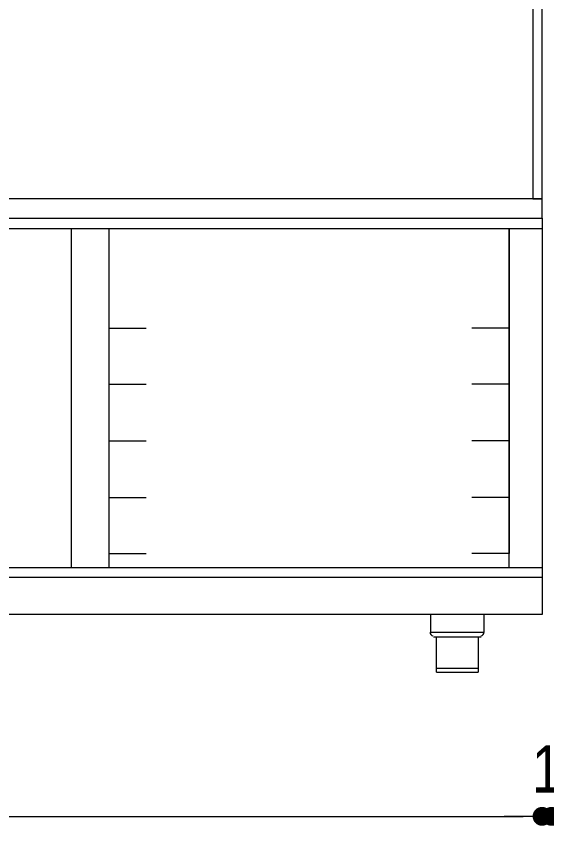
# Model space of a CAD drawing. Header units: millimetres. Extents: x 106699 to 122058, y 158555 to 162844.
# Drawn here: x 109925.6 to 109981.7, y 160340.5 to 160426.1 of the extents above; entities that cross this region are included whole.
import ezdxf

# ---------------------------------------------------------------- set-up
doc = ezdxf.new("R2010")
doc.units = ezdxf.units.MM
doc.layers.add('no3_paslanmaz kesit on', color=153, linetype='Continuous', lineweight=20)
doc.layers.add('S2000-002 Çizgi', color=7, linetype='Continuous')
doc.styles.add('BE', font='ARIALN.TTF')
doc.dimstyles.new('Copy of BE-50', dxfattribs={"dimscale": 100, "dimtxt": 0.05, "dimasz": 0.02, "dimexe": 0.025, "dimexo": 0, "dimgap": 0.025, "dimtad": 1, "dimdec": 1, "dimrnd": 0.5, "dimdsep": 46, "dimtxsty": 'BE', "dimblk": 'DOT', "dimcen": 0.5, "dimdle": 0.025, "dimse1": 1, "dimse2": 1, "dimclrd": 256, "dimclre": 256, "dimclrt": 256, "dimadec": 0, "dimazin": 2, "dimtm": 1e-09, "dimtfac": 1, "dimtdec": 1, "dimtix": 1, "dimtmove": 2, "dimatfit": 0, "dimldrblk": 'DOT', "dimfxl": 0.5, "dimfxlon": 1, "dimtolj": 1, "dimlwd": 9, "dimlwe": 0, "dimarcsym": 0})

# ---------------------------------------------------------------- blocks, each defined once
blk = doc.blocks.new('_Dot')
at = {"color": 0, "linetype": 'ByBlock', "lineweight": -2}
blk.add_line((-0.5, 0), (-1, 0), dxfattribs=at)
at = {"color": 0, "linetype": 'ByBlock', "const_width": 0.5}
blk.add_lwpolyline([(-0.25, 0, 1), (0.25, 0, 1)], format="xyb", close=True, dxfattribs=at)
blk = doc.blocks.new('*D114')
at = {"layer": 'Defpoints', "color": 0, "transparency": 16777216}
for p in [(116979.593, 160829.226), (117129.517, 160829.226), (117129.517, 160807.883)]:
    blk.add_point(p, dxfattribs=at)
at = {"layer": 'S2000-002 Çizgi', "color": 134, "lineweight": 9, "true_color": 0x00a5a5, "transparency": 16777216}
blk.add_line((116981.593, 160807.883), (117127.517, 160807.883), dxfattribs=at)
at = {"layer": 'S2000-002 Çizgi', "color": 134, "lineweight": 9, "true_color": 0x00a5a5, "transparency": 16777216, "xscale": 2, "yscale": 2, "zscale": 2, "rotation": 180}
blk.add_blockref('_Dot', (116979.593, 160807.883), dxfattribs=at)
at = {"layer": 'S2000-002 Çizgi', "color": 134, "lineweight": 9, "true_color": 0x00a5a5, "transparency": 16777216, "xscale": 2, "yscale": 2, "zscale": 2}
blk.add_blockref('_Dot', (117129.517, 160807.883), dxfattribs=at)
at = {"layer": 'S2000-002 Çizgi', "color": 134, "true_color": 0x00a5a5, "transparency": 16777216, "insert": (117054.555, 160812.936), "char_height": 5, "attachment_point": 5, "style": 'BE'}
blk.add_mtext('\\A1;150', dxfattribs=at)
blk = doc.blocks.new('*D115')
at = {"layer": 'Defpoints', "color": 0, "transparency": 16777216}
for p in [(117129.517, 160829.226), (117130.517, 160829.226), (117130.517, 160807.883)]:
    blk.add_point(p, dxfattribs=at)
at = {"layer": 'S2000-002 Çizgi', "color": 134, "lineweight": 9, "true_color": 0x00a5a5, "transparency": 16777216}
for p, q in [((117127.517, 160807.883), (117125.517, 160807.883)), ((117129.517, 160807.883), (117130.517, 160807.883)), ((117132.517, 160807.883), (117134.517, 160807.883))]:
    blk.add_line(p, q, dxfattribs=at)
at = {"layer": 'S2000-002 Çizgi', "color": 134, "lineweight": 9, "true_color": 0x00a5a5, "transparency": 16777216, "xscale": 2, "yscale": 2, "zscale": 2}
blk.add_blockref('_Dot', (117129.517, 160807.883), dxfattribs=at)
at = {"layer": 'S2000-002 Çizgi', "color": 134, "lineweight": 9, "true_color": 0x00a5a5, "transparency": 16777216, "xscale": 2, "yscale": 2, "zscale": 2, "rotation": 180}
blk.add_blockref('_Dot', (117130.517, 160807.883), dxfattribs=at)
at = {"layer": 'S2000-002 Çizgi', "color": 134, "true_color": 0x00a5a5, "transparency": 16777216, "insert": (117130.017, 160812.893), "char_height": 5, "attachment_point": 5, "style": 'BE'}
blk.add_mtext('\\A1;1', dxfattribs=at)
blk = doc.blocks.new('*D116')
at = {"layer": 'Defpoints', "color": 0, "transparency": 16777216}
for p in [(117130.517, 160829.226), (117222.441, 160829.226), (117222.441, 160807.883)]:
    blk.add_point(p, dxfattribs=at)
at = {"layer": 'S2000-002 Çizgi', "color": 134, "lineweight": 9, "true_color": 0x00a5a5, "transparency": 16777216}
blk.add_line((117132.517, 160807.883), (117220.441, 160807.883), dxfattribs=at)
at = {"layer": 'S2000-002 Çizgi', "color": 134, "lineweight": 9, "true_color": 0x00a5a5, "transparency": 16777216, "xscale": 2, "yscale": 2, "zscale": 2, "rotation": 180}
blk.add_blockref('_Dot', (117130.517, 160807.883), dxfattribs=at)
at = {"layer": 'S2000-002 Çizgi', "color": 134, "lineweight": 9, "true_color": 0x00a5a5, "transparency": 16777216, "xscale": 2, "yscale": 2, "zscale": 2}
blk.add_blockref('_Dot', (117222.441, 160807.883), dxfattribs=at)
at = {"layer": 'S2000-002 Çizgi', "color": 134, "true_color": 0x00a5a5, "transparency": 16777216, "insert": (117176.479, 160812.936), "char_height": 5, "attachment_point": 5, "style": 'BE'}
blk.add_mtext('\\A1;92', dxfattribs=at)
blk = doc.blocks.new('AA')
at = {"layer": 'no3_paslanmaz kesit on'}
for points in [[(117128.53, 160873.2), (117129.517, 160873.2), (117129.517, 160959.124), (117128.53, 160959.124), (117128.53, 160873.2)], [(116979.593, 160871.15), (117129.517, 160871.15), (117129.517, 160873.2), (116979.593, 160873.2), (116979.593, 160871.15)], [(116979.593, 160871.15), (117129.517, 160871.15), (117129.517, 160870.011), (116979.593, 160870.011), (116979.593, 160871.15)], [(116979.593, 160871.15), (117129.517, 160871.15), (117129.517, 160870.011), (116979.593, 160870.011), (116979.593, 160871.15)], [(117079.77, 160871.15), (117083.719, 160871.15)], [(117129.517, 160871.15), (117129.517, 160834.162), (117129.517, 160833.175)], [(117083.719, 160870.011), (117083.719, 160834.162), (117079.77, 160834.162), (117079.77, 160870.011)], [(117083.719, 160870.011), (117083.719, 160859.53), (117087.669, 160859.53)], [(117126.023, 160870.011), (117126.023, 160859.53), (117122.074, 160859.53)], [(117126.023, 160834.162), (117126.023, 160870.011)], [(117083.719, 160859.53), (117083.719, 160853.605), (117087.669, 160853.605)], [(117126.023, 160859.53), (117126.023, 160853.605), (117122.074, 160853.605)], [(117083.719, 160853.605), (117083.719, 160847.605), (117087.669, 160847.605)], [(117126.023, 160853.605), (117126.023, 160847.605), (117122.074, 160847.605)], [(117083.719, 160847.605), (117083.719, 160841.605), (117087.669, 160841.605)], [(117126.023, 160847.605), (117126.023, 160841.605), (117122.074, 160841.605)], [(117083.719, 160841.605), (117083.719, 160835.681), (117087.669, 160835.681)], [(117126.023, 160841.605), (117126.023, 160835.681), (117122.074, 160835.681)], [(117129.517, 160834.162), (117126.023, 160834.162), (117070.58, 160834.162)], [(116979.593, 160833.175), (117129.517, 160833.175), (117129.517, 160829.226), (116979.593, 160829.226), (116979.593, 160833.175)], [(117117.745, 160827.327), (117117.745, 160829.226)], [(117123.365, 160829.226), (117123.365, 160827.327)], [(117123.365, 160827.327), (117117.745, 160827.327)], [(117118.049, 160826.871), (117123.061, 160826.871)], [(117118.352, 160823.15), (117118.352, 160826.871)], [(117122.757, 160826.871), (117122.757, 160823.15)], [(117122.757, 160823.53), (117118.352, 160823.53)], [(117118.352, 160823.15), (117122.757, 160823.15)]]:
    blk.add_lwpolyline(points, dxfattribs=at)
for points in [[(117117.669, 160827.365), (117117.669, 160827.174), (117117.798, 160827.008), (117117.982, 160826.961)], [(117123.052, 160826.961), (117123.236, 160827.008), (117123.365, 160827.174), (117123.365, 160827.365)]]:
    blk.add_open_spline(points, degree=3, dxfattribs=at)
at = {"layer": 'S2000-002 Çizgi'}
for base, p1, p2, picture, middle in [((117129.517, 160807.883), (116979.593, 160829.226), (117129.517, 160829.226), '*D114', (117054.555, 160812.936)), ((117130.517, 160807.883), (117129.517, 160829.226), (117130.517, 160829.226), '*D115', (117130.017, 160812.893)), ((117222.441, 160807.883), (117130.517, 160829.226), (117222.441, 160829.226), '*D116', (117176.479, 160812.936))]:
    dim = blk.add_linear_dim(base=base, p1=p1, p2=p2, dimstyle='Copy of BE-50', dxfattribs=at)
    dim.commit()
    dim.dimension.update_dxf_attribs({"geometry": picture, "text_midpoint": middle})

msp = doc.modelspace()

# ---------------------------------------------------------------- block references
at = {"layer": 'S2000-002 Çizgi', "xscale": 0.9997817664690491, "yscale": 0.9997817664690491, "zscale": 0.9997817664690491}
msp.add_blockref('AA', (-7122.712, -431.28), dxfattribs=at)

doc.saveas('drawing.dxf')
